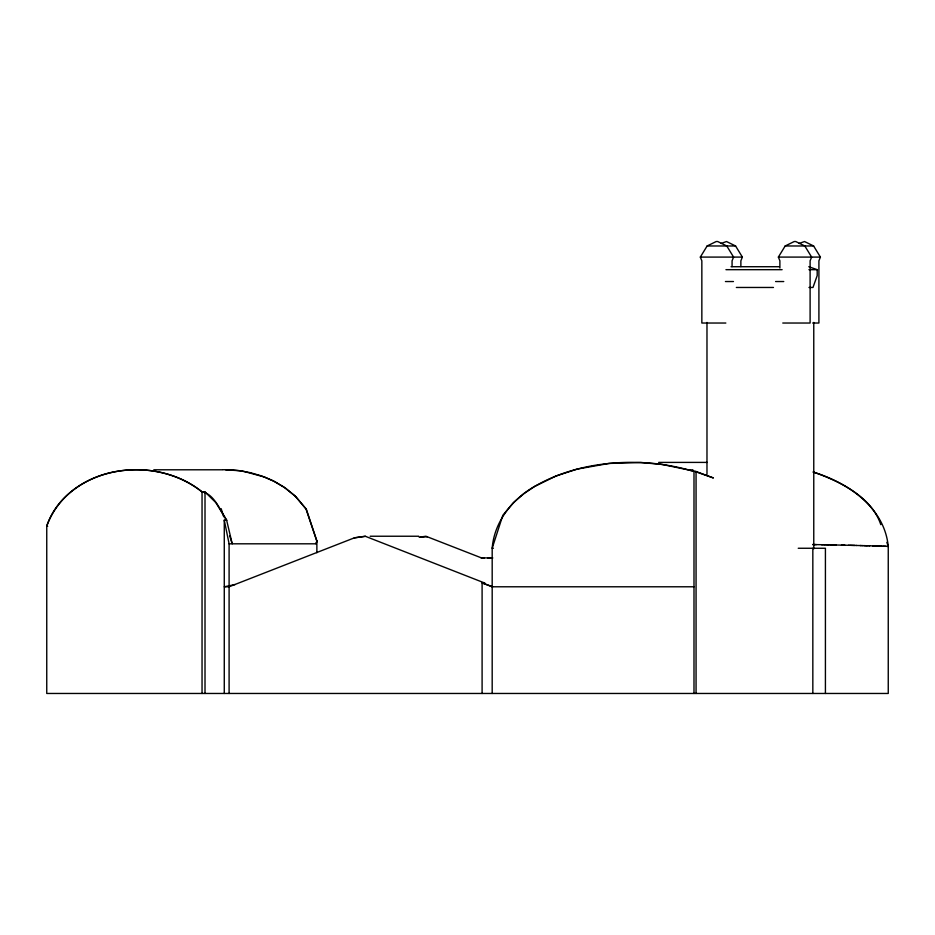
<?xml version="1.0" encoding="UTF-8"?>
<svg xmlns="http://www.w3.org/2000/svg" width="935" height="935" viewBox="0 0 935 935"><rect width="100%" height="100%" fill="white"/><g stroke="black" fill="none" stroke-linecap="round" stroke-linejoin="round"><path stroke-width="1.4" d="M229.659 535.708L232.207 543.808L226.644 520.234L224.271 520.152L229.098 543.808L316.018 543.808L316.871 541.084L306.435 509.517L295.998 496.847L285.549 488.187L275.112 481.817L264.663 477.084L243.778 471.357A116.057 115.508 -89.8 0 0 222.904 469.732M316.018 543.808L316.871 541.084L305.885 508.675L294.817 495.725L283.761 486.96L272.704 480.602L261.636 475.973L250.568 472.736L239.512 470.714L225.686 469.826M721.107 243.439L726.507 241.534L735.576 245.975L742.378 257.09L740.871 260.795L740.871 266.58M799.144 243.439L804.544 241.534L813.614 245.975L820.416 257.09L818.908 260.795L818.908 323.031L812.679 323.031M725.84 323.031L701.846 323.031L701.846 260.795L700.327 257.09L707.129 245.975L716.198 241.534L717.718 241.534L726.787 245.975L733.578 257.09L732.07 260.795L732.07 266.58M782.77 323.031L810.107 323.031L810.107 260.795L811.627 257.09L804.825 245.975L795.755 241.534L794.236 241.534L785.178 245.975L778.376 257.09L779.883 260.795L779.883 268.029M229.098 586.783L354.587 537.765L365.456 536.339M690.135 470.457L692.812 469.686M235.129 584.539L224.271 586.783L229.157 586.783M354.155 537.929L365.199 536.234L484.914 583.113L482.098 582.937L482.098 693.466M420.364 537.087L425.881 536.234L481.911 558.078M419.149 537.181L427.295 536.784M695.021 471.497L713.113 477.843M713.312 477.949L696.061 471.497L662.12 464.438L640.884 462.521L609.012 463.433L577.152 469.101L555.916 476.032L534.668 486.434L524.056 493.528L513.432 502.621L502.808 515.325L492.184 548.261L492.184 693.466M492.839 557.973L481.128 557.868M482.857 558.066L484.05 558.055M487.649 558.02L488.853 558.008M489.192 558.008L490.408 557.996M707.129 245.975L735.576 245.975M785.178 245.975L813.614 245.975M700.327 257.09L742.378 257.09M778.376 257.09L820.416 257.09M731.041 266.72L778.89 266.72M725.946 269.677L782.116 269.677M808.927 269.677L817.19 269.677L817.19 275.615L812.982 287.466L808.974 287.466M725.431 281.54L733.461 281.54M775.594 281.54L783.752 281.54M736.348 287.466L773.455 287.466M658.672 462.404L707.222 462.404M153.819 469.791L222.273 469.791M370.155 536.234L418.693 536.234M493.423 548.261L492.184 548.261C494.311 520.947 513.257 497.864 536.865 485.16C553.976 475.576 572.793 469.382 592.03 465.817C625.842 459.833 661.103 461.493 693.992 471.509L693.992 693.466M798.233 548.261L825.418 548.261L825.418 693.466M693.992 586.783L492.184 586.783L482.098 582.937L492.687 586.783M813.181 472.07C847.893 482.659 884.475 507.331 888.25 546.402L888.25 693.466L46.75 693.466L46.75 526.054C69.038 465.256 155.011 453.417 202.042 491.915L203.292 491.927M47.673 526.358L46.75 526.054C56.988 495.421 87.247 475.927 118.161 471.158A116.069 115.157 -90 0 1 151.248 470.714C169.621 473.274 187.503 480.274 202.042 491.915C213.986 493.598 220.637 511.118 226.644 520.234L226.153 520.222M204.017 491.927L205.01 491.939L215.821 502.598L226.644 520.234M812.644 544.544L816.36 544.602M823.793 544.754L826.482 544.801M827.522 544.825L828.749 544.848M829.999 544.871L831.238 544.895M832.477 544.93L833.716 544.953M836.194 545L826.271 544.801M821.503 544.708L822.742 544.731M825.243 544.778L812.772 544.544M833.962 544.953L842.388 545.14M842.68 545.14L844.866 545.187M848.583 545.269L856.402 545.456M841.442 545.117L843.627 545.163M843.931 545.163L848.922 545.28M849.822 545.304L854.789 545.421M856.028 545.456L862.631 545.619M860.142 545.549L861.38 545.584M862.222 545.608L865.939 545.701M868.86 545.783L876.34 546.005M869.655 545.806L863.87 545.654M866.371 545.713L867.61 545.748M877.1 546.028L880.817 546.145M872.6 545.888L875.09 545.97M882.056 546.18L875.861 545.982M881.319 546.157L887.56 546.379M883.294 546.227L885.772 546.309M887.011 546.356L888.25 546.402L886.847 542.323M808.775 266.72L817.19 269.677M813.286 472.011C839.56 481.244 871.432 496.555 880.805 524.664M221.163 508.675L223.71 516.786M813.766 322.435L813.766 548.857M812.831 548.261L812.831 693.466M706.977 322.435L706.977 474.361M696.061 471.497L696.061 693.466M316.871 541.084L316.871 552.702M229.098 543.808L229.098 693.466M224.271 520.152L224.271 693.466M205.01 491.939L205.01 693.466M202.042 491.915L202.042 693.466"/></g></svg>
